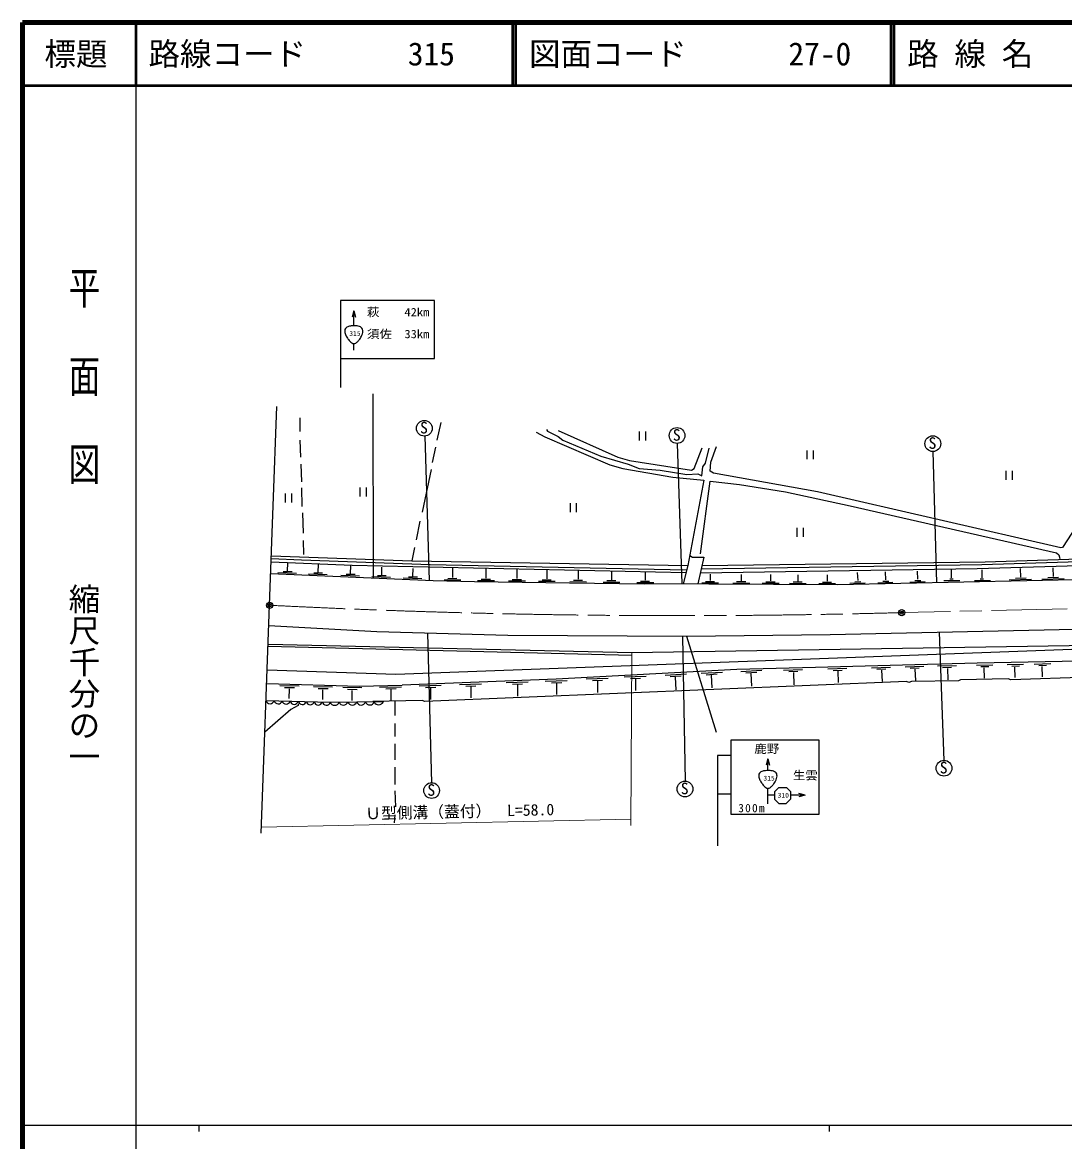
# Model space of a CAD drawing. Units: millimetres, scale not verified. Extents: x 40000 to 680000, y 20000 to 380000.
# Drawn here: x 40000 to 205346, y 202409 to 380000 of the extents above; entities that cross this region are included whole.
import ezdxf
from ezdxf.enums import TextEntityAlignment as Align

# ---------------------------------------------------------------- set-up
doc = ezdxf.new("R2010")
doc.units = ezdxf.units.MM
doc.header["$LTSCALE"] = 1000
doc.header["$PDMODE"] = 32
doc.header["$PDSIZE"] = 500
doc.linetypes.add('CHAIN', pattern=[18.5, 12, -1.5, 3.5, -1.5])
for name, color, linetype, lineweight in [('M-BGD', 7, 'Continuous', 25), ('M-BMK', 2, 'CHAIN', 13), ('M-BMK-SRVR', 3, 'Continuous', 25), ('M-STR-HTXT', 7, 'Continuous', 13), ('M-STR-STRC', 7, 'Continuous', 25), ('M-TTL', 2, 'Continuous', 140), ('M-TTL-BAND', 7, 'Continuous', 25), ('M-TTL-LINE', 7, 'Continuous', 50)]:
    doc.layers.add(name, color=color, linetype=linetype, lineweight=lineweight)
doc.layers.add('M-OTRS', color=6, linetype='Continuous')
doc.layers.add('M-TTL-TXT', color=7, linetype='Continuous')
doc.styles.add('@ＭＳ ゴシック', font='')
doc.styles.add('ＭＳ ゴシック', font='')
doc.styles.get('@ＭＳ ゴシック').set_extended_font_data('@MS Gothic')
doc.styles.get('ＭＳ ゴシック').set_extended_font_data('MS Gothic')

msp = doc.modelspace()

# ---------------------------------------------------------------- linework, layer by layer
at = {"layer": 'M-BGD'}
for p, q in [((84016, 317260), (84016, 315059)), ((106368, 316498), (105775, 313704)), ((103839, 314350), (104559, 291464)), ((121523, 314974), (122878, 314212)), ((123132, 315398), (123301, 315144)), ((123301, 315144), (124994, 314297)), ((124994, 315228), (134477, 310995)), ((137844, 315072), (137844, 313672)), ((138894, 313672), (138894, 315072)), ((84016, 313704), (84100, 310995)), ((105521, 312604), (105013, 310148)), ((122878, 314212), (133207, 309810)), ((124994, 314297), (125756, 313704)), ((125756, 313704), (131768, 311164)), ((143875, 313196), (144613, 290896)), ((149209, 310233), (150140, 312688)), ((215503, 312858), (205004, 296686)), ((131768, 311164), (136086, 309894)), ((134477, 310995), (136340, 310487)), ((146584, 309217), (147854, 312519)), ((148362, 310064), (148955, 312434)), ((164445, 312088), (164445, 310688)), ((165495, 310688), (165495, 312088)), ((184447, 311906), (185010, 291080)), ((84185, 309894), (84270, 307100)), ((104844, 309048), (103404, 302274)), ((133207, 309810), (135239, 309217)), ((135239, 309217), (143198, 307862)), ((136086, 309894), (137864, 309217)), ((136340, 310487), (146161, 308963)), ((137864, 309217), (141166, 308963)), ((146161, 308963), (146584, 309217)), ((147770, 308032), (147939, 309471)), ((147939, 309471), (148362, 310064)), ((149124, 308794), (149209, 310233)), ((141166, 308963), (145399, 308286)), ((143198, 307862), (148108, 307354)), ((143960, 308624), (144044, 308540)), ((145399, 308286), (147177, 308370)), ((148108, 307354), (145568, 293808)), ((147177, 308370), (147770, 308032)), ((149632, 308455), (149124, 308794)), ((166142, 305492), (149632, 308455)), ((196036, 308831), (196036, 307431)), ((197086, 307431), (197086, 308831)), ((84270, 306169), (84354, 303206)), ((93531, 306186), (93531, 304786)), ((94581, 304786), (94581, 306186)), ((147600, 295670), (149124, 307185)), ((149124, 307185), (153781, 306677)), ((153781, 306677), (161062, 305492)), ((161062, 305492), (171307, 303290)), ((204750, 296602), (166142, 305492)), ((81682, 305238), (81682, 303838)), ((82732, 303838), (82732, 305238)), ((126884, 303698), (126884, 302298)), ((127934, 302298), (127934, 303698)), ((84439, 302190), (84524, 298972)), ((171307, 303290), (204073, 295840)), ((103066, 300835), (102473, 297872)), ((162874, 299788), (162874, 298388)), ((163924, 298388), (163924, 299788)), ((84524, 297787), (84608, 295586)), ((102219, 296686), (101796, 294570)), ((192728, 294400), (266557, 296686)), ((205004, 296686), (204750, 296602)), ((79485, 294910), (84270, 294739)), ((79500, 295336), (101796, 294570)), ((145907, 295416), (146330, 295162)), ((146330, 295162), (148108, 295162)), ((148108, 295162), (147177, 290929)), ((266303, 295586), (191458, 293300)), ((192220, 293977), (267150, 296263)), ((204073, 295840), (204412, 295501)), ((204412, 295501), (204581, 294908)), ((79466, 294403), (92313, 293892)), ((82069, 292986), (82116, 294179)), ((84270, 294739), (104674, 293977)), ((86915, 292778), (86962, 293972)), ((92077, 292557), (92124, 293751)), ((92313, 293892), (145230, 292707)), ((96999, 292347), (97046, 293541)), ((101796, 294570), (145568, 293808)), ((101949, 292135), (101996, 293329)), ((104674, 293977), (145314, 293130)), ((108272, 291909), (108272, 293407)), ((113596, 291797), (113596, 293295)), ((118511, 291742), (118511, 293239)), ((123251, 291688), (123251, 293186)), ((145568, 293808), (144806, 290929)), ((191458, 293300), (147600, 292622)), ((147685, 293300), (192220, 293977)), ((147854, 293808), (192728, 294400)), ((187361, 293136), (187361, 291866)), ((192196, 293151), (192196, 291881)), ((198389, 291966), (198334, 293371)), ((203563, 292072), (203508, 293476)), ((79398, 292540), (105182, 291437)), ((80532, 292720), (83489, 292603)), ((81383, 292892), (82787, 292861)), ((85378, 292513), (88335, 292396)), ((86228, 292685), (87633, 292653)), ((90541, 292292), (93497, 292175)), ((91391, 292464), (92795, 292433)), ((95462, 292082), (98419, 291965)), ((96312, 292253), (97717, 292222)), ((100413, 291870), (103369, 291753)), ((101263, 292042), (102667, 292010)), ((105182, 291437), (111702, 291268)), ((106899, 291558), (109559, 291534)), ((107476, 291784), (108919, 291792)), ((111702, 291268), (126772, 291098)), ((112223, 291446), (114883, 291422)), ((112800, 291672), (114244, 291680)), ((117138, 291390), (119799, 291367)), ((117716, 291617), (119159, 291625)), ((121878, 291337), (124538, 291314)), ((122455, 291563), (123899, 291571)), ((126845, 291277), (129506, 291253)), ((127423, 291503), (128866, 291511)), ((128219, 291628), (128219, 292969)), ((132699, 291428), (134142, 291436)), ((133494, 291553), (133494, 292894)), ((138071, 291354), (139514, 291362)), ((138866, 291479), (138866, 292819)), ((148369, 291297), (149812, 291304)), ((149165, 291421), (149165, 292429)), ((153307, 291269), (154751, 291277)), ((154103, 291394), (154103, 292402)), ((157965, 291244), (159408, 291251)), ((158761, 291368), (158761, 292376)), ((163055, 291345), (163055, 292352)), ((167713, 291319), (167713, 292327)), ((267406, 292766), (169360, 290760)), ((172078, 291234), (173038, 291269)), ((172569, 291438), (172511, 292737)), ((176491, 291324), (177451, 291359)), ((176982, 291529), (176924, 292828)), ((180797, 291200), (183207, 291270)), ((181591, 291429), (182551, 291463)), ((182083, 291633), (182024, 292932)), ((186208, 291437), (188748, 291437)), ((187140, 291691), (187648, 291691)), ((191043, 291452), (193583, 291452)), ((191974, 291706), (192482, 291706)), ((196555, 291522), (200090, 291639)), ((197531, 291803), (199224, 291881)), ((201729, 291628), (205263, 291745)), ((202705, 291908), (204397, 291986)), ((126772, 291098), (138710, 290929)), ((132121, 291202), (134782, 291179)), ((137493, 291127), (140154, 291104)), ((169360, 290760), (138710, 290929)), ((147792, 291070), (150452, 291047)), ((152730, 291043), (155390, 291020)), ((157388, 291017), (160048, 290994)), ((161682, 290994), (164343, 290970)), ((162260, 291220), (163703, 291228)), ((166340, 290968), (169001, 290945)), ((166918, 291194), (168361, 291202)), ((171284, 291005), (173694, 291076)), ((175696, 291096), (178107, 291166)), ((96208, 283309), (79095, 284232)), ((297799, 285680), (168174, 282801)), ((117036, 282716), (96208, 283309)), ((104285, 283079), (104917, 259358)), ((145399, 282547), (117036, 282716)), ((144722, 282547), (145124, 259602)), ((168174, 282801), (145399, 282547)), ((185446, 283224), (186208, 262904)), ((78978, 281020), (136678, 279584)), ((78990, 281358), (136678, 280007)), ((209322, 280600), (99256, 276536)), ((136678, 280007), (245560, 281785)), ((99256, 276536), (78839, 277208)), ((153358, 277298), (124656, 275774)), ((165804, 277636), (153358, 277298)), ((153953, 277002), (157334, 277190)), ((160762, 277237), (163765, 277322)), ((161573, 276995), (163001, 277049)), ((191458, 278314), (165804, 277636)), ((167804, 277425), (170808, 277511)), ((168616, 277183), (170043, 277238)), ((169388, 277043), (169445, 275248)), ((174735, 277608), (177739, 277694)), ((175547, 277366), (176974, 277421)), ((176319, 277226), (176376, 275431)), ((180026, 277748), (183029, 277834)), ((180837, 277506), (182265, 277561)), ((181610, 277366), (181666, 275571)), ((185165, 277884), (188169, 277970)), ((185976, 277642), (187404, 277696)), ((186749, 277501), (186806, 275707)), ((191349, 277994), (193947, 278076)), ((207629, 278652), (191458, 278314)), ((192074, 277771), (193303, 277818)), ((192531, 277596), (192589, 275946)), ((196222, 278096), (198820, 278178)), ((196947, 277873), (198176, 277920)), ((197404, 277698), (197462, 276048)), ((200539, 278186), (203137, 278268)), ((201265, 277964), (202493, 278011)), ((201721, 277788), (201779, 276138)), ((124656, 275774), (100272, 274842)), ((180282, 275435), (103828, 272218)), ((116729, 275239), (120224, 275338)), ((122942, 275477), (126437, 275576)), ((123946, 275206), (125563, 275274)), ((129427, 275821), (132922, 275920)), ((130431, 275551), (132048, 275618)), ((131237, 275462), (131246, 273686)), ((135445, 276141), (138940, 276239)), ((136449, 275870), (138066, 275938)), ((137255, 275782), (137264, 274005)), ((141964, 276420), (145346, 276607)), ((142761, 276195), (144514, 276320)), ((143583, 276117), (143679, 274089)), ((147667, 276723), (151049, 276910)), ((148464, 276498), (150216, 276623)), ((149285, 276420), (149382, 274391)), ((154750, 276777), (156502, 276902)), ((155571, 276699), (155668, 274671)), ((162345, 276854), (162408, 274881)), ((180620, 275266), (180282, 275435)), ((181044, 275435), (180620, 275266)), ((188494, 275520), (181044, 275435)), ((188833, 275689), (188494, 275520)), ((196368, 275858), (188833, 275689)), ((196792, 275689), (196368, 275858)), ((225832, 276620), (196792, 275689)), ((78762, 275090), (93414, 274673)), ((83899, 274670), (80868, 274723)), ((81594, 274466), (83174, 274454)), ((82308, 274267), (82296, 272710)), ((89215, 274519), (86185, 274571)), ((86910, 274314), (88490, 274302)), ((87624, 274115), (87612, 272559)), ((93860, 274386), (90829, 274439)), ((91555, 274182), (93135, 274170)), ((92269, 273983), (92257, 272426)), ((93414, 274673), (100272, 274842)), ((96656, 274497), (100151, 274596)), ((97660, 274227), (99277, 274294)), ((98466, 274138), (98475, 272362)), ((102945, 274713), (106440, 274812)), ((103949, 274443), (105567, 274510)), ((104755, 274354), (104764, 272578)), ((109333, 274957), (112828, 275056)), ((110337, 274687), (111954, 274754)), ((111143, 274598), (111152, 272822)), ((117733, 274969), (119350, 275037)), ((118539, 274881), (118548, 273104)), ((124752, 275118), (124761, 273341)), ((83762, 271879), (83762, 271625)), ((103404, 272387), (95615, 272218)), ((97224, 272218), (97054, 271879)), ((99086, 272218), (99086, 270016)), ((103828, 272218), (103404, 272387)), ((82576, 270948), (78479, 267352)), ((83762, 271625), (82576, 270948)), ((99086, 268746), (99086, 266714)), ((99086, 265529), (99086, 262989)), ((99086, 261804), (99086, 259094)), ((99086, 258078), (99171, 255538)), ((99086, 254268), (99002, 252998))]:
    msp.add_line(p, q, dxfattribs=at)
msp.add_lwpolyline([(78664, 272417), (88842, 272133), (97224, 272218)], dxfattribs=at)
for centre in [(103760, 315597), (143862, 314446), (184434, 313156), (186208, 261654), (104922, 258108), (145124, 258352)]:
    msp.add_circle(centre, 1250, dxfattribs=at)
for centre, radius, start, end in [((79305, 272554), 655, 192.08451, 344.7177), ((80577, 272519), 655, 192.08451, 344.7177), ((81849, 272483), 655, 192.08451, 344.7177), ((83121, 272448), 655, 192.08451, 344.7177), ((84393, 272412), 655, 192.08451, 344.7177), ((85666, 272377), 655, 192.08451, 344.7177), ((86938, 272341), 655, 192.08451, 344.7177), ((88210, 272306), 655, 192.08451, 344.7177), ((89538, 272378), 738, 199.38983, 341.76762), ((90935, 272392), 738, 199.38983, 341.76762), ((92332, 272406), 738, 199.38983, 341.76762), ((93729, 272420), 738, 199.38983, 341.76762), ((95126, 272434), 738, 199.38983, 341.76762), ((96523, 272449), 738, 199.38983, 341.76762)]:
    msp.add_arc(centre, radius, start, end, dxfattribs=at)
at = {"layer": 'M-BMK'}
msp.add_line((279710, 288589), (179498, 286348), dxfattribs=at)
msp.add_arc((144258, 1565831), 1279968, 267.0872, 271.57767, dxfattribs=at)
at = {"layer": 'M-BMK-SRVR'}
for p, q in [((79215, 287517), (80364, 319031)), ((77897, 251372), (79215, 287517))]:
    msp.add_line(p, q, dxfattribs=at)
for centre in [(79215, 287517), (179498, 286348)]:
    msp.add_circle(centre, 500, dxfattribs=at)
for p in [(79215, 287517), (179498, 286348)]:
    msp.add_point(p, dxfattribs=at)
at = {"layer": 'M-OTRS'}
msp.add_point((79215, 287517), dxfattribs=at)
at = {"layer": 'M-STR-HTXT'}
for p, q in [((136678, 280007), (136509, 252575)), ((136509, 253591), (77931, 252312))]:
    msp.add_line(p, q, dxfattribs=at)
at = {"layer": 'M-STR-STRC'}
for p, q in [((105366, 335880), (90464, 335880)), ((90464, 335880), (90464, 322086)), ((105366, 326684), (105366, 335880)), ((92575, 334215), (92307, 333215)), ((92575, 331837), (92575, 334215)), ((92575, 334215), (92843, 333215)), ((92575, 327964), (92575, 329026)), ((90464, 326684), (105366, 326684)), ((95615, 321070), (95673, 291844)), ((150140, 267307), (145399, 282547)), ((166392, 266098), (152397, 266098)), ((152397, 266098), (152397, 254360)), ((166392, 254360), (166392, 266098)), ((152397, 263661), (150264, 263661)), ((150264, 263661), (150264, 249325)), ((158274, 263155), (158006, 262155)), ((158274, 261289), (158274, 263155)), ((158274, 263155), (158542, 262155)), ((152397, 257559), (150264, 257559)), ((158274, 255989), (158274, 258464)), ((160004, 258572), (159325, 257893)), ((159325, 257893), (159325, 256724)), ((160004, 258572), (161221, 258572)), ((161221, 258572), (161853, 257940)), ((161853, 257940), (161853, 256724)), ((164182, 257358), (163182, 257626)), ((159325, 257358), (158274, 257358)), ((159325, 256724), (160005, 256044)), ((160005, 256044), (161173, 256044)), ((161853, 256724), (161173, 256044)), ((164182, 257358), (161853, 257358)), ((164182, 257358), (163182, 257090)), ((152397, 254360), (166392, 254360))]:
    msp.add_line(p, q, dxfattribs=at)
for points in [[(92184, 331829), (92471, 331860), (92634, 331851), (92922, 331837), (93062, 331830), (93142, 331828), (93279, 331797), (93426, 331764), (93514, 331747), (93644, 331670), (93748, 331609), (93804, 331562), (93874, 331464), (93957, 331349), (93991, 331270), (94017, 331131), (94042, 330994), (94026, 330911), (94001, 330774), (93971, 330607), (93935, 330516), (93866, 330361), (93752, 330104), (93672, 329965), (93509, 329735), (93389, 329564), (93315, 329470), (93160, 329330), (93020, 329203), (92938, 329125), (92763, 329053), (92714, 329032), (92682, 329031), (92629, 329029), (92542, 329024), (92489, 329016), (92407, 329045), (92268, 329093), (92208, 329162), (92097, 329259), (91983, 329358), (91931, 329427), (91835, 329544), (91682, 329731), (91595, 329837), (91470, 330044), (91342, 330259), (91268, 330384), (91193, 330623), (91152, 330752), (91143, 330829), (91137, 330964), (91133, 331079), (91123, 331149), (91161, 331258), (91205, 331384), (91256, 331450), (91351, 331543), (91438, 331628), (91501, 331664), (91613, 331710), (91824, 331796), (91958, 331804), (92184, 331829)], [(157884, 261268), (158170, 261299), (158333, 261290), (158621, 261276), (158761, 261269), (158841, 261267), (158978, 261236), (159125, 261203), (159213, 261186), (159343, 261109), (159447, 261048), (159503, 261001), (159573, 260903), (159656, 260788), (159691, 260709), (159716, 260570), (159741, 260432), (159725, 260350), (159700, 260213), (159670, 260046), (159634, 259955), (159565, 259800), (159451, 259543), (159371, 259404), (159208, 259173), (159088, 259003), (159014, 258909), (158859, 258769), (158719, 258642), (158637, 258564), (158463, 258491), (158413, 258471), (158381, 258470), (158328, 258468), (158241, 258463), (158188, 258455), (158106, 258483), (157967, 258532), (157907, 258601), (157796, 258698), (157682, 258797), (157630, 258866), (157535, 258983), (157381, 259170), (157294, 259275), (157170, 259483), (157041, 259698), (156967, 259823), (156892, 260062), (156852, 260191), (156842, 260268), (156837, 260403), (156832, 260518), (156823, 260588), (156860, 260697), (156904, 260823), (156955, 260888), (157051, 260982), (157137, 261067), (157200, 261103), (157312, 261149), (157524, 261234), (157657, 261243), (157884, 261268)]]:
    msp.add_open_spline(points, degree=3, knots=[0, 0, 0, 0, 1, 1, 1, 2, 2, 2, 3, 3, 3, 4, 4, 4, 5, 5, 5, 6, 6, 6, 7, 7, 7, 8, 8, 8, 9, 9, 9, 10, 10, 10, 11, 11, 11, 12, 12, 12, 13, 13, 13, 14, 14, 14, 15, 15, 15, 16, 16, 16, 17, 17, 17, 18, 18, 18, 19, 19, 19, 20, 20, 20, 21, 21, 21, 21], dxfattribs=at)
at = {"layer": 'M-TTL'}
for p, q in [((40000, 380000), (40000, 20000)), ((680000, 380000), (40000, 380000))]:
    msp.add_line(p, q, dxfattribs=at)
at = {"layer": 'M-TTL-BAND'}
for p, q in [((58000, 370000), (58000, 20000)), ((40000, 205000), (579000, 205000)), ((68000, 205000), (68000, 204000)), ((168000, 205000), (168000, 204000))]:
    msp.add_line(p, q, dxfattribs=at)
at = {"layer": 'M-TTL-LINE'}
for p, q in [((58000, 380000), (58000, 370000)), ((117750, 380000), (117750, 370000)), ((118250, 380000), (118250, 370000)), ((177750, 380000), (177750, 370000)), ((178250, 380000), (178250, 370000)), ((40000, 370000), (680000, 370000))]:
    msp.add_line(p, q, dxfattribs=at)

# ---------------------------------------------------------------- texts
at = {"layer": 'M-BGD', "style": 'ＭＳ ゴシック'}
for p in [(103082, 314224), (143183, 313073), (183755, 311783), (185530, 260281), (144446, 256979), (104243, 256734)]:
    msp.add_text('S', height=1833, dxfattribs=at).set_placement(p, align=Align.BOTTOM_LEFT)
at = {"layer": 'M-STR-HTXT', "style": 'ＭＳ ゴシック'}
msp.add_text('Ｕ型側溝（蓋付）\u3000L=58.0', height=1833, rotation=1.251, dxfattribs=at).set_placement((94423, 253001), align=Align.BOTTOM_LEFT)
at = {"layer": 'M-STR-STRC', "style": 'ＭＳ ゴシック', "width": 1.1}
for s, p in [('萩\u3000\u300042km', (94667, 332972)), ('須佐\u300033km', (94667, 329495)), ('鹿野', (156116, 263680)), ('生雲', (162227, 259460))]:
    msp.add_text(s, height=1320, dxfattribs=at).set_placement(p, align=Align.BOTTOM_LEFT)
at = {"layer": 'M-STR-STRC', "style": 'ＭＳ ゴシック'}
for s, p in [('315', (91857, 330026)), ('315', (157556, 259465)), ('310', (159807, 256754))]:
    msp.add_text(s, height=769.8, dxfattribs=at).set_placement(p, align=Align.BOTTOM_LEFT)
at = {"layer": 'M-STR-STRC', "insert": (153567, 254650), "char_height": 1320, "attachment_point": 7, "style": 'ＭＳ ゴシック'}
msp.add_mtext('\\T1.22;300m', dxfattribs=at)
at = {"layer": 'M-TTL-BAND', "style": '@ＭＳ ゴシック', "width": 1.4}
msp.add_text('平  面  図', height=3666, rotation=270, dxfattribs=at).set_placement((49777, 306475), align=Align.MIDDLE_RIGHT)
at = {"layer": 'M-TTL-BAND', "style": '@ＭＳ ゴシック'}
msp.add_text('縮尺千分の一', height=3666, rotation=270, dxfattribs=at).set_placement((49777, 261030), align=Align.MIDDLE_RIGHT)
at = {"layer": 'M-TTL-TXT', "style": 'ＭＳ ゴシック'}
msp.add_text('標題', height=3666, dxfattribs=at).set_placement((48500, 375000), align=Align.MIDDLE_CENTER)
for s, p in [('路線コード', (60000, 375000)), ('315', (101142, 375000)), ('図面コード', (120380, 375000)), ('27-0', (161521, 375000)), ('路 線 名', (180380, 375000))]:
    msp.add_text(s, height=3666, dxfattribs=at).set_placement(p, align=Align.MIDDLE_LEFT)

doc.saveas('drawing.dxf')
